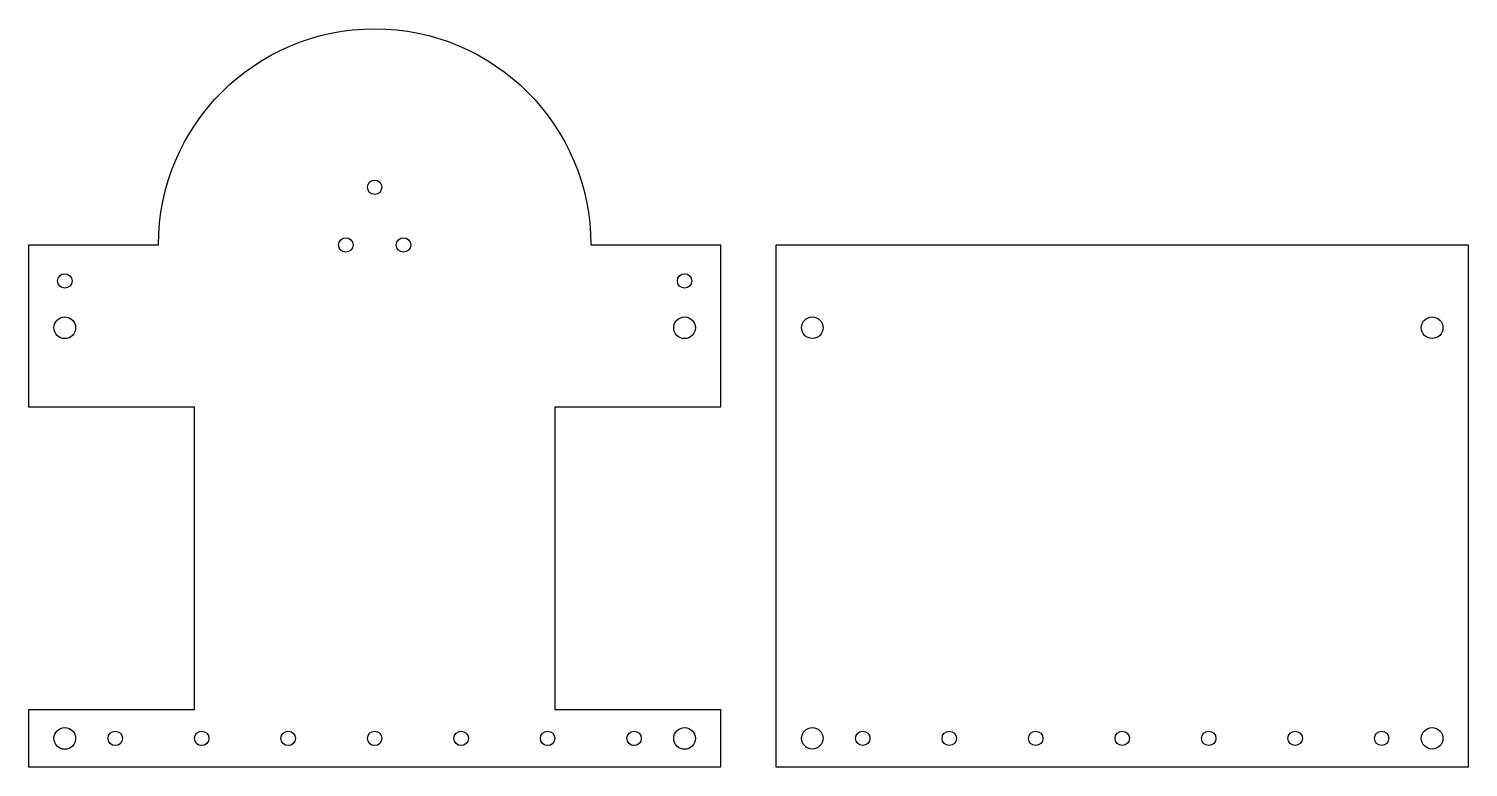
# Model space of a CAD drawing. Header units: millimetres. Extents: x 1026 to 1226, y 782 to 884.
import ezdxf

# ---------------------------------------------------------------- set-up
doc = ezdxf.new("R2010")
doc.units = ezdxf.units.MM

# ---------------------------------------------------------------- blocks, each defined once
blk = doc.blocks.new('fvdv')
blk.add_lwpolyline([(1121.8, 755.57), (1121.8, 683.07), (1025.8, 683.07), (1025.8, 755.57)], close=True)
for centre, radius in [((1030.8, 744.07), 1.5), ((1116.8, 744.07), 1.5), ((1030.8, 687.07), 1.5), ((1037.8, 687.07), 1), ((1049.8, 687.07), 1), ((1061.8, 687.07), 1), ((1073.8, 687.07), 1), ((1085.8, 687.07), 1), ((1097.8, 687.07), 1), ((1109.8, 687.07), 1), ((1116.8, 687.07), 1.5)]:
    blk.add_circle(centre, radius)

msp = doc.modelspace()

# ---------------------------------------------------------------- linework, layer by layer
msp.add_lwpolyline([(1048.8, 789.9), (1048.8, 831.9), (1025.8, 831.9), (1025.8, 854.4), (1043.8, 854.4, -1), (1103.8, 854.4), (1121.8, 854.4), (1121.8, 831.9), (1098.8, 831.9), (1098.8, 789.9), (1121.8, 789.9), (1121.8, 781.9), (1025.8, 781.9), (1025.8, 789.9)], format="xyb", close=True)
for centre, radius in [((1073.8, 862.4), 1), ((1069.8, 854.4), 1), ((1077.8, 854.4), 1), ((1030.8, 849.4), 1), ((1116.8, 849.4), 1), ((1030.8, 842.9), 1.5), ((1116.8, 842.9), 1.5), ((1030.8, 785.9), 1.5), ((1116.8, 785.9), 1.5), ((1037.8, 785.9), 1), ((1049.8, 785.9), 1), ((1061.8, 785.9), 1), ((1073.8, 785.9), 1), ((1085.8, 785.9), 1), ((1097.8, 785.9), 1), ((1109.8, 785.9), 1)]:
    msp.add_circle(centre, radius)

# ---------------------------------------------------------------- block references
msp.add_blockref('fvdv', (103.73, 98.84))

doc.saveas('drawing.dxf')
